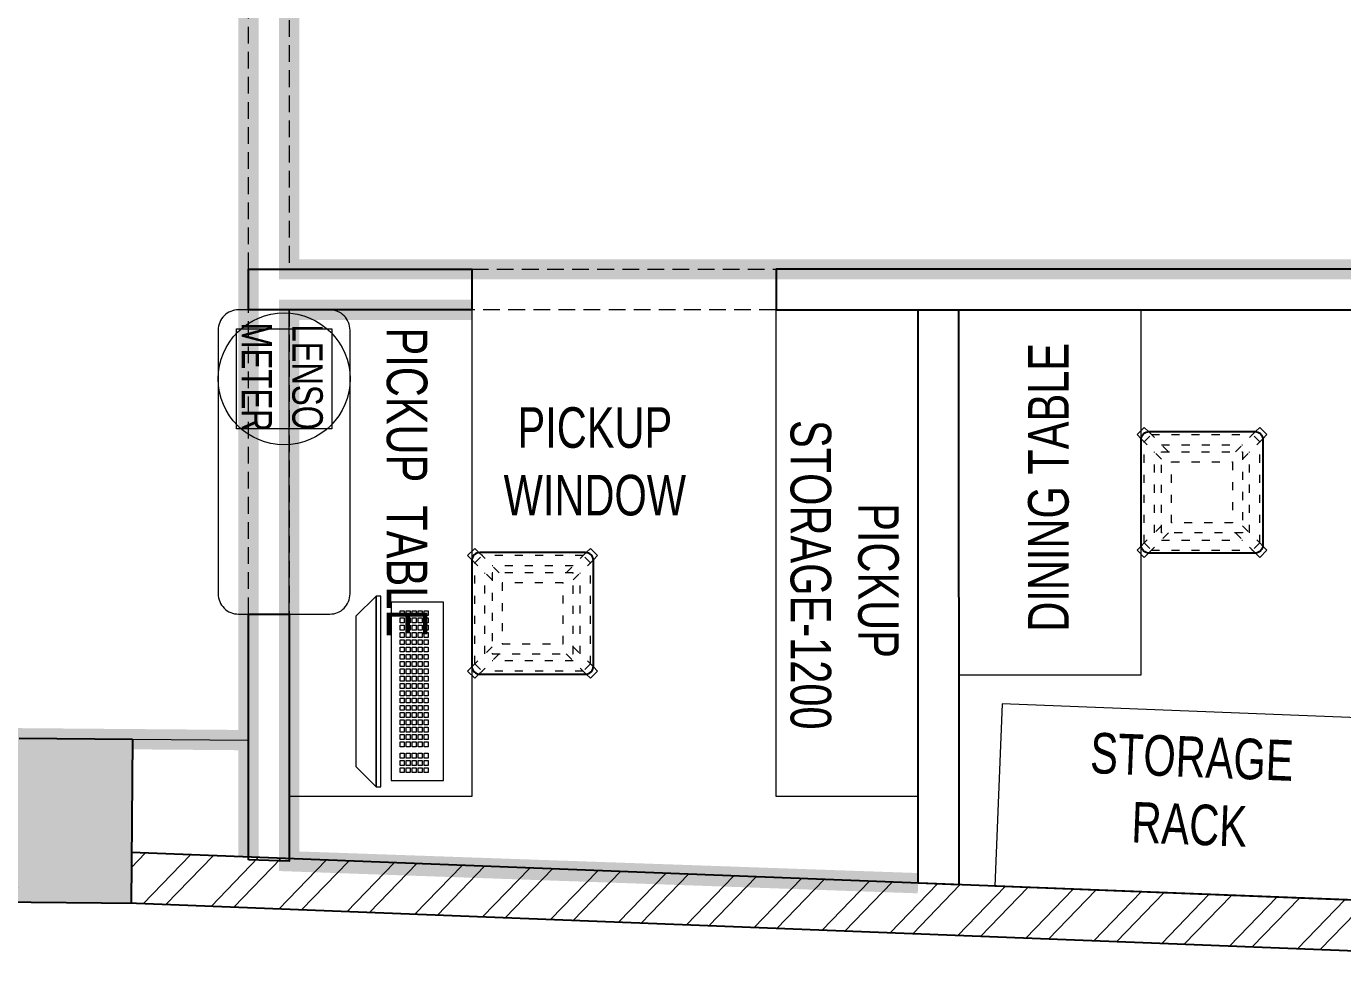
# Model space of a CAD drawing. Header units: feet. Extents: x 9718870 to 9738229, y -6297648 to -6292981.
# Drawn here: x 9731944 to 9735189, y -6297648 to -6295315 of the extents above; entities that cross this region are included whole.
import ezdxf

# ---------------------------------------------------------------- set-up
doc = ezdxf.new("R2010")
doc.units = ezdxf.units.FT
doc.header["$LTSCALE"] = 33
doc.header["$MEASUREMENT"] = 0
doc.linetypes.add('a_p6_plan_L18$0$HIDDEN', pattern=[0.375, 0.25, -0.125])
doc.linetypes.add('ACAD_ISO03W100', pattern=[30, 12, -18])
doc.layers.add('A-WALL', color=1, linetype='Continuous')
doc.layers.add('column', color=10, linetype='Continuous')
for name, color, linetype, lineweight in [('A-WALL HATCH', 251, 'Continuous', 0), ('column hatch', 5, 'Continuous', 0), ('LENS-CURTAIN', 5, 'a_p6_plan_L18$0$HIDDEN', 9), ('LENS-DIM', 252, 'Continuous', 5), ('LENS-PARTITION', 21, 'Continuous', 25), ('LENS-TEXT', 31, 'Continuous', 5), ('LENS_DIMENSION', 193, 'Continuous', 0), ('LENS_TEXT', 31, 'Continuous', 5), ('LK-EQPMT', 3, 'Continuous', 18), ('LK-FF&E WALL', 1, 'Continuous', 9), ('LK-FLUTTED FINISH', 20, 'Continuous', 30), ('LK-IT', 3, 'Continuous', 18), ('LK-MIRROR', 133, 'Continuous', 13), ('LK-TILES FINISH', 251, 'Continuous', 5), ('LN-ELEVATION-1', 81, 'Continuous', 25), ('LN-ELEVATION-2', 103, 'Continuous', 20), ('LN-ELEVATION-3', 125, 'Continuous', 18), ('LN-ELEVATION-5', 167, 'Continuous', 5)]:
    doc.layers.add(name, color=color, linetype=linetype, lineweight=lineweight)
doc.styles.add('LK TXT', font='GILC____.TTF', dxfattribs={"height": 100})
doc.styles.get("Standard").update_dxf_attribs({"font": 'GILC____.TTF'})

# ---------------------------------------------------------------- blocks, each defined once
blk = doc.blocks.new('A$C635e79d1')
at = {"layer": 'A-WALL HATCH'}
h = blk.add_hatch(dxfattribs=at)
h.set_pattern_fill('ANSI32', color=256, scale=333, angle=0.9716)
h.set_pattern_definition([(45.971575, (-3680378.25, 5459376.02), (-89.7845112, 86.7900177), []), (45.971575, (-3680319.39, 5459377.02), (-89.7845112, 86.7900177), [])])
h.paths.add_polyline_path([(-15172.4, 61.2), (-15177.1, 186.1), (-18629.3, 58.5), (-18629.3, -66.6)])
h.paths.add_polyline_path([(-10770, 101.7), (-10769, 226.7), (-14872.5, 197.4), (-14867.8, 72.4)])
h.paths.add_polyline_path([(-6306.1, 58.2), (-6305, 183.2), (-10489.6, 224.4), (-10490.6, 99.4)])
h.paths.add_polyline_path([(-1886.8, -105.6), (-1886.8, 19.5), (-6025.6, 180.9), (-6026.7, 55.4), (-6013.2, 55.3)])
at = {"layer": 'column hatch'}
h = blk.add_hatch(color=251, dxfattribs=at)
h.dxf.hatch_style = 1
h.paths.add_polyline_path([(-10834.2, 4187.9), (-10828.8, 4464.9), (-11108.2, 4470.4), (-11113.6, 4193.4)])
h.paths.add_polyline_path([(-6386.5, 4171.2), (-6386.5, 4447.1), (-6665.9, 4448.2), (-6665.9, 4171.2)])
h.paths.add_polyline_path([(-1918.5, 4018.8), (-1918.5, 4285.7), (-2197.9, 4295.9), (-2197.9, 4018.8)])
h.paths.add_polyline_path([(-296.1, 3959.6), (-316.1, 4227.4), (-573.5, 4236.8), (-573.5, 3959.6)])
h.paths.add_polyline_path([(-1636.8, -115.3), (-1636.8, 47.7), (-1607.4, 46.9), (-1607.4, 298.9), (-1886.8, 298.9), (-1886.8, -105.6)])
h.paths.add_polyline_path([(-10490.6, 99.4), (-10487.3, 503.8), (-10766.7, 506.2), (-10770, 101.7), (-10742.6, 101.9)])
h.paths.add_polyline_path([(-6026.7, 55.4), (-6023.3, 460.3), (-6302.7, 462.6), (-6306.1, 58.2)])
h.paths.add_polyline_path([(-14867.8, 72.5), (-14882.8, 476.6), (-15187.4, 465.4), (-15172.4, 61.2)])
h.paths.add_polyline_path([(-18629.3, -66.6), (-18629.3, 591.9), (-18909.8, 591.9), (-18833.1, -74.1)])
h.paths.add_polyline_path([(-19035.3, 4122.8), (-19035.3, 4501.4), (-19358.3, 4497.2), (-19315.2, 4122.8)])
h.paths.add_polyline_path([(-15223.7, 4274.1), (-15227.4, 4551.1), (-15506.7, 4547.4), (-15503.1, 4270.4)])
at = {"layer": 'A-WALL'}
for p, q in [((-1886.8, 19.5), (-6025.6, 180.9)), ((-6013.2, 55.3), (-10742.6, 101.9)), ((-1636.8, -115.3), (-6013.2, 55.3))]:
    blk.add_line(p, q, dxfattribs=at)
at = {"layer": 'column'}
for p, q in [((-6302.7, 462.6), (-6023.3, 460.3)), ((-6023.3, 460.3), (-6026.7, 55.4))]:
    blk.add_line(p, q, dxfattribs=at)
blk = doc.blocks.new('CLENS 600 TYPE 6')
at = {"layer": 'LN-ELEVATION-1', "ltscale": 0.5}
blk.add_lwpolyline([(130, -225), (-130, -225, -0.414214), (-150, -205), (-150, 55, -0.414214), (-130, 75), (130, 75, -0.414214), (150, 55), (150, -205, -0.414214)], format="xyb", close=True, dxfattribs=at)
at = {"layer": 'LN-ELEVATION-3', "linetype": 'ACAD_ISO03W100', "ltscale": 0.05}
for p, q in [((-82.3, 25), (-124.7, 67.4)), ((124.7, 67.4), (-124.7, 67.4)), ((82.3, 25), (124.7, 67.4)), ((-100, 7.3), (-142.4, 49.7)), ((-142.4, -199.7), (-142.4, 49.7)), ((99.7, 42.4), (-99.7, 42.4)), ((100, 7.3), (142.4, 49.7)), ((142.4, -199.7), (142.4, 49.7)), ((-117.4, -174.7), (-117.4, 24.7)), ((117.4, -174.7), (117.4, 24.7)), ((-100, -157.3), (-142.4, -199.7)), ((100, -157.3), (142.4, -199.7)), ((-82.3, -175), (-124.7, -217.4)), ((99.7, -192.4), (-99.7, -192.4)), ((82.3, -175), (124.7, -217.4)), ((124.7, -217.4), (-124.7, -217.4))]:
    blk.add_line(p, q, dxfattribs=at)
for points in [[(-132.2, 74.9), (-124.7, 67.4), (-142.4, 49.7), (-149.9, 57.2)], [(132.2, 74.9), (124.7, 67.4), (142.4, 49.7), (149.9, 57.2)], [(-132.2, -224.9), (-124.7, -217.4), (-142.4, -199.7), (-149.9, -207.2)], [(132.2, -224.9), (124.7, -217.4), (142.4, -199.7), (149.9, -207.2)]]:
    blk.add_lwpolyline(points, dxfattribs=at)
for points in [[(100, -175), (-100, -175), (-100, 25), (100, 25)], [(75, -150), (-75, -150), (-75, 0), (75, 0)]]:
    blk.add_lwpolyline(points, close=True, dxfattribs=at)
at = {"layer": 'LN-ELEVATION-5', "ltscale": 0.5}
for points in [[(-149.9, 57.2), (-160.1, 67.4), (-142.4, 85.1), (-132.2, 74.9)], [(149.9, 57.2), (160.1, 67.4), (142.4, 85.1), (132.2, 74.9)], [(-149.9, -207.2), (-160.1, -217.4), (-142.4, -235.1), (-132.2, -224.9)], [(149.9, -207.2), (160.1, -217.4), (142.4, -235.1), (132.2, -224.9)]]:
    blk.add_lwpolyline(points, dxfattribs=at)
blk = doc.blocks.new('*U24')
at = {"layer": 'LK-EQPMT', "ltscale": 12}
blk.add_lwpolyline([(6, 4.9), (-6, 4.9), (-6, -4.9), (6, -4.9)], close=True, dxfattribs=at)
blk = doc.blocks.new('*U25')
at = {"color": 0, "linetype": 'ByBlock', "lineweight": -2}
for p in [(0, 0), (18, 0), (35.9, 0), (53.9, 0), (71.8, 0), (89.8, 0), (107.8, 0), (125.7, 0), (143.7, 0), (161.6, 0), (179.6, 0), (197.6, 0), (215.5, 0), (233.5, 0), (251.4, 0), (269.4, 0), (287.4, 0), (305.3, 0), (323.3, 0), (0, -14.7), (0, -29.5), (18, -14.7), (18, -29.5), (35.9, -14.7), (35.9, -29.5), (53.9, -14.7), (53.9, -29.5), (71.8, -14.7), (71.8, -29.5), (89.8, -14.7), (89.8, -29.5), (107.8, -14.7), (107.8, -29.5), (125.7, -14.7), (125.7, -29.5), (143.7, -14.7), (143.7, -29.5), (161.6, -14.7), (161.6, -29.5), (179.6, -14.7), (179.6, -29.5), (197.6, -14.7), (197.6, -29.5), (215.5, -14.7), (215.5, -29.5), (233.5, -14.7), (233.5, -29.5), (251.4, -14.7), (251.4, -29.5), (269.4, -14.7), (269.4, -29.5), (287.4, -14.7), (287.4, -29.5), (305.3, -14.7), (305.3, -29.5), (323.3, -14.7), (323.3, -29.5), (0, -44.2), (0, -59), (18, -44.2), (18, -59), (35.9, -44.2), (35.9, -59), (53.9, -44.2), (53.9, -59), (71.8, -44.2), (71.8, -59), (89.8, -44.2), (89.8, -59), (107.8, -44.2), (107.8, -59), (125.7, -44.2), (125.7, -59), (143.7, -44.2), (143.7, -59), (161.6, -44.2), (161.6, -59), (179.6, -44.2), (179.6, -59), (197.6, -44.2), (197.6, -59), (215.5, -44.2), (215.5, -59), (233.5, -44.2), (233.5, -59), (251.4, -44.2), (251.4, -59), (269.4, -44.2), (269.4, -59), (287.4, -44.2), (287.4, -59), (305.3, -44.2), (305.3, -59), (323.3, -44.2), (323.3, -59)]:
    blk.add_blockref('*U24', p, dxfattribs=at)
blk = doc.blocks.new('*U22')
at = {"layer": 'LK-EQPMT', "ltscale": 12}
blk.add_lwpolyline([(6, 4.9), (-6, 4.9), (-6, -4.9), (6, -4.9)], close=True, dxfattribs=at)
blk = doc.blocks.new('*U23')
at = {"color": 0, "linetype": 'ByBlock', "lineweight": -2}
for p in [(0, 0), (18, 0), (35.9, 0), (0, -14.7), (0, -29.5), (18, -14.7), (18, -29.5), (35.9, -14.7), (35.9, -29.5), (0, -44.2), (0, -59), (18, -44.2), (18, -59), (35.9, -44.2), (35.9, -59)]:
    blk.add_blockref('*U22', p, dxfattribs=at)
blk = doc.blocks.new('*U17')
at = {"ltscale": 12}
blk.add_lwpolyline([(8, 0), (8, 129.1), (448, 129.1), (448, 0)], close=True, dxfattribs=at)
for name, p in [('*U25', (35.2, 101.6)), ('*U23', (386.6, 101.6))]:
    blk.add_blockref(name, p)
blk = doc.blocks.new('Pickup table PC')
at = {"layer": 'LN-ELEVATION-2', "ltscale": 0.5}
for points in [[(470, 50), (0, 50), (0, 62), (470, 62)], [(420, 0), (50, 0), (0, 50), (470, 50)]]:
    blk.add_lwpolyline(points, close=True, dxfattribs=at)
blk = doc.blocks.new('Stool')
at = {"layer": 'LN-ELEVATION-1', "ltscale": 0.5}
blk.add_lwpolyline([(-130, 300), (130, 300, -0.414214), (150, 280), (150, 20, -0.414214), (130, 0), (-130, 0, -0.414214), (-150, 20), (-150, 280, -0.414214)], format="xyb", close=True, dxfattribs=at)
at = {"layer": 'LN-ELEVATION-3', "linetype": 'ACAD_ISO03W100', "ltscale": 0.05}
for p, q in [((-82.3, 250), (-124.7, 292.4)), ((-124.7, 292.4), (124.7, 292.4)), ((82.3, 250), (124.7, 292.4)), ((-100, 232.3), (-142.4, 274.7)), ((-142.4, 274.7), (-142.4, 25.3)), ((-99.7, 267.4), (99.7, 267.4)), ((100, 232.3), (142.4, 274.7)), ((142.4, 274.7), (142.4, 25.3)), ((-117.4, 249.7), (-117.4, 50.3)), ((117.4, 249.7), (117.4, 50.3)), ((-100, 67.7), (-142.4, 25.3)), ((100, 67.7), (142.4, 25.3)), ((-82.3, 50), (-124.7, 7.6)), ((-99.7, 32.6), (99.7, 32.6)), ((82.3, 50), (124.7, 7.6)), ((-124.7, 7.6), (124.7, 7.6))]:
    blk.add_line(p, q, dxfattribs=at)
for points in [[(-132.2, 299.9), (-124.7, 292.4), (-142.4, 274.7), (-149.9, 282.2)], [(132.2, 299.9), (124.7, 292.4), (142.4, 274.7), (149.9, 282.2)], [(-132.2, 0.1), (-124.7, 7.6), (-142.4, 25.3), (-149.9, 17.8)], [(132.2, 0.1), (124.7, 7.6), (142.4, 25.3), (149.9, 17.8)]]:
    blk.add_lwpolyline(points, dxfattribs=at)
for points in [[(-100, 250), (100, 250), (100, 50), (-100, 50)], [(-75, 225), (75, 225), (75, 75), (-75, 75)]]:
    blk.add_lwpolyline(points, close=True, dxfattribs=at)
at = {"layer": 'LN-ELEVATION-5', "ltscale": 0.5}
for points in [[(-149.9, 282.2), (-160.1, 292.4), (-142.4, 310.1), (-132.2, 299.9)], [(149.9, 282.2), (160.1, 292.4), (142.4, 310.1), (132.2, 299.9)], [(-149.9, 17.8), (-160.1, 7.6), (-142.4, -10.1), (-132.2, 0.1)], [(149.9, 17.8), (160.1, 7.6), (142.4, -10.1), (132.2, 0.1)]]:
    blk.add_lwpolyline(points, dxfattribs=at)

msp = doc.modelspace()

# ---------------------------------------------------------------- linework, layer by layer
at = {"layer": 'LENS-CURTAIN', "ltscale": 5}
for points in [[(9732591.9, -6295113.7), (9732591.9, -6295913.7), (9732491.9, -6295913.7), (9732491.9, -6295113.7)], [(9733791.9, -6296013.7), (9733041.9, -6296013.7), (9733041.9, -6295913.7), (9733791.9, -6295913.7)], [(9732591.9, -6296013.7), (9732591.9, -6296763.7), (9732491.9, -6296763.7), (9732491.9, -6296013.7)]]:
    msp.add_lwpolyline(points, close=True, dxfattribs=at)
at = {"layer": 'LENS-DIM', "color": 2}
msp.add_lwpolyline([(9732205.4, -6297072.2), (9732491.9, -6297074.5)], dxfattribs=at)
at = {"layer": 'LENS-PARTITION'}
for points in [[(9733041.9, -6296013.7), (9732491.9, -6296013.7), (9732491.9, -6295913.7), (9733041.9, -6295913.7)], [(9735591.9, -6295913.7), (9733791.9, -6295913.7), (9733791.9, -6296013.7), (9735591.9, -6296013.7)], [(9734142.1, -6297427.2), (9734141.9, -6296013.7), (9734241.9, -6296013.7), (9734242.1, -6297431.1)], [(9732491.9, -6297369.2), (9732491.9, -6296763.7), (9732591.9, -6296763.7), (9732591.9, -6297373.1)]]:
    msp.add_lwpolyline(points, close=True, dxfattribs=at)
at = {"layer": 'LK-EQPMT'}
msp.add_lwpolyline([(9732461.9, -6296060.8), (9732696.9, -6296060.8), (9732696.9, -6296306.8), (9732461.9, -6296306.8)], close=True, dxfattribs=at)
at = {"layer": 'LK-FF&E WALL'}
msp.add_lwpolyline([(9732466.9, -6296763.7), (9732691.9, -6296763.7, 0.414214), (9732741.9, -6296713.7), (9732741.9, -6296063.7, 0.414214), (9732691.9, -6296013.7), (9732466.9, -6296013.7, 0.414214), (9732416.9, -6296063.7), (9732416.9, -6296713.7, 0.414214)], format="xyb", close=True, dxfattribs=at)
for points in [[(9732591.9, -6297213.7), (9732591.9, -6296013.7), (9733041.9, -6296013.7), (9733041.9, -6297213.7)], [(9733791.9, -6296013.7), (9734141.9, -6296013.7), (9734141.9, -6297213.7), (9733791.9, -6297213.7)], [(9734691.9, -6296913.7), (9734691.9, -6296013.7), (9734241.9, -6296013.7), (9734241.9, -6296913.7)], [(9735248.4, -6297020), (9734349.1, -6296984.9), (9734331.6, -6297434.6), (9735230.9, -6297469.6)]]:
    msp.add_lwpolyline(points, close=True, dxfattribs=at)
msp.add_circle((9732579.4, -6296183.8), 162.5, dxfattribs=at)
at = {"layer": 'LK-FLUTTED FINISH', "linetype": 'ACAD_ISO03W100', "ltscale": 0.05, "const_width": 50}
msp.add_lwpolyline([(9732491.9, -6293263.9), (9732491.9, -6297362.8)], dxfattribs=at)
at = {"layer": 'LK-MIRROR', "linetype": 'ACAD_ISO03W100', "ltscale": 0.05, "const_width": 50}
msp.add_lwpolyline([(9732491.9, -6297074.5), (9731926, -6297069.9), (9731924, -6297308), (9729541.5, -6297308)], dxfattribs=at)
at = {"layer": 'LK-TILES FINISH', "color": 212, "linetype": 'ACAD_ISO03W100', "ltscale": 0.05, "const_width": 50}
for points in [[(9736341.9, -6295113.7), (9732591.9, -6295113.7), (9732591.9, -6295913.7), (9735591.9, -6295913.7)], [(9733041.9, -6296013.7), (9732591.9, -6296013.7), (9732591.9, -6297373.1), (9734142.1, -6297427.2)]]:
    msp.add_lwpolyline(points, dxfattribs=at)

# ---------------------------------------------------------------- block references
at = {"layer": 'LENS_DIMENSION'}
msp.add_blockref('A$C635e79d1', (9738228.7, -6297532.5), dxfattribs=at)
at = {"layer": 'LK-FF&E WALL', "rotation": 90}
msp.add_blockref('Stool', (9734991.9, -6296463.7), dxfattribs=at)
at = {"layer": 'LK-FF&E WALL', "xscale": -1, "rotation": 90.00000000000007}
msp.add_blockref('CLENS 600 TYPE 6', (9733116.9, -6296761.9), dxfattribs=at)
at = {"layer": 'LK-IT', "xscale": -1, "rotation": 270}
msp.add_blockref('Pickup table PC', (9732756, -6297189.2), dxfattribs=at)
at = {"layer": 'LK-IT', "ltscale": 0.5, "xscale": -1, "rotation": 90.00000000000007}
msp.add_blockref('*U17', (9732972.2, -6296726.1), dxfattribs=at)

# ---------------------------------------------------------------- texts
at = {"layer": 'LENS-TEXT', "color": 0, "linetype": 'Continuous', "ltscale": 3, "attachment_point": 5, "style": 'LK TXT'}
for s, width, gutter_width, insert, char_height, rotation in [('LENSO\\PMETER', 353.056, 0.5, (9732574.6, -6296179.5), 75, 270), ('PICKUP  TABLE  ', 783.964, 1, (9732881.7, -6296438.8), 100, 270), ('DINING TABLE', 783.964, 1, (9734463.9, -6296451.1), 100, 90), (' PICKUP STORAGE-1200', 1099.487, 1, (9733960.4, -6296666.8), 100, 270), ('STORAGE \\PRACK', 1099.487, 1, (9734813.9, -6297199.4), 100, 357.7672)]:
    msp.add_mtext_dynamic_manual_height_columns(s, width=width, gutter_width=gutter_width, heights=[0], dxfattribs=dict(at, insert=insert, char_height=char_height, rotation=rotation))
at = {"layer": 'LENS_TEXT', "linetype": 'Continuous', "ltscale": 3, "insert": (9733345.3, -6296387.8), "char_height": 100, "attachment_point": 5}
msp.add_mtext_dynamic_manual_height_columns('PICKUP WINDOW', width=599.663, gutter_width=1, heights=[0], dxfattribs=at)

doc.saveas('drawing.dxf')
